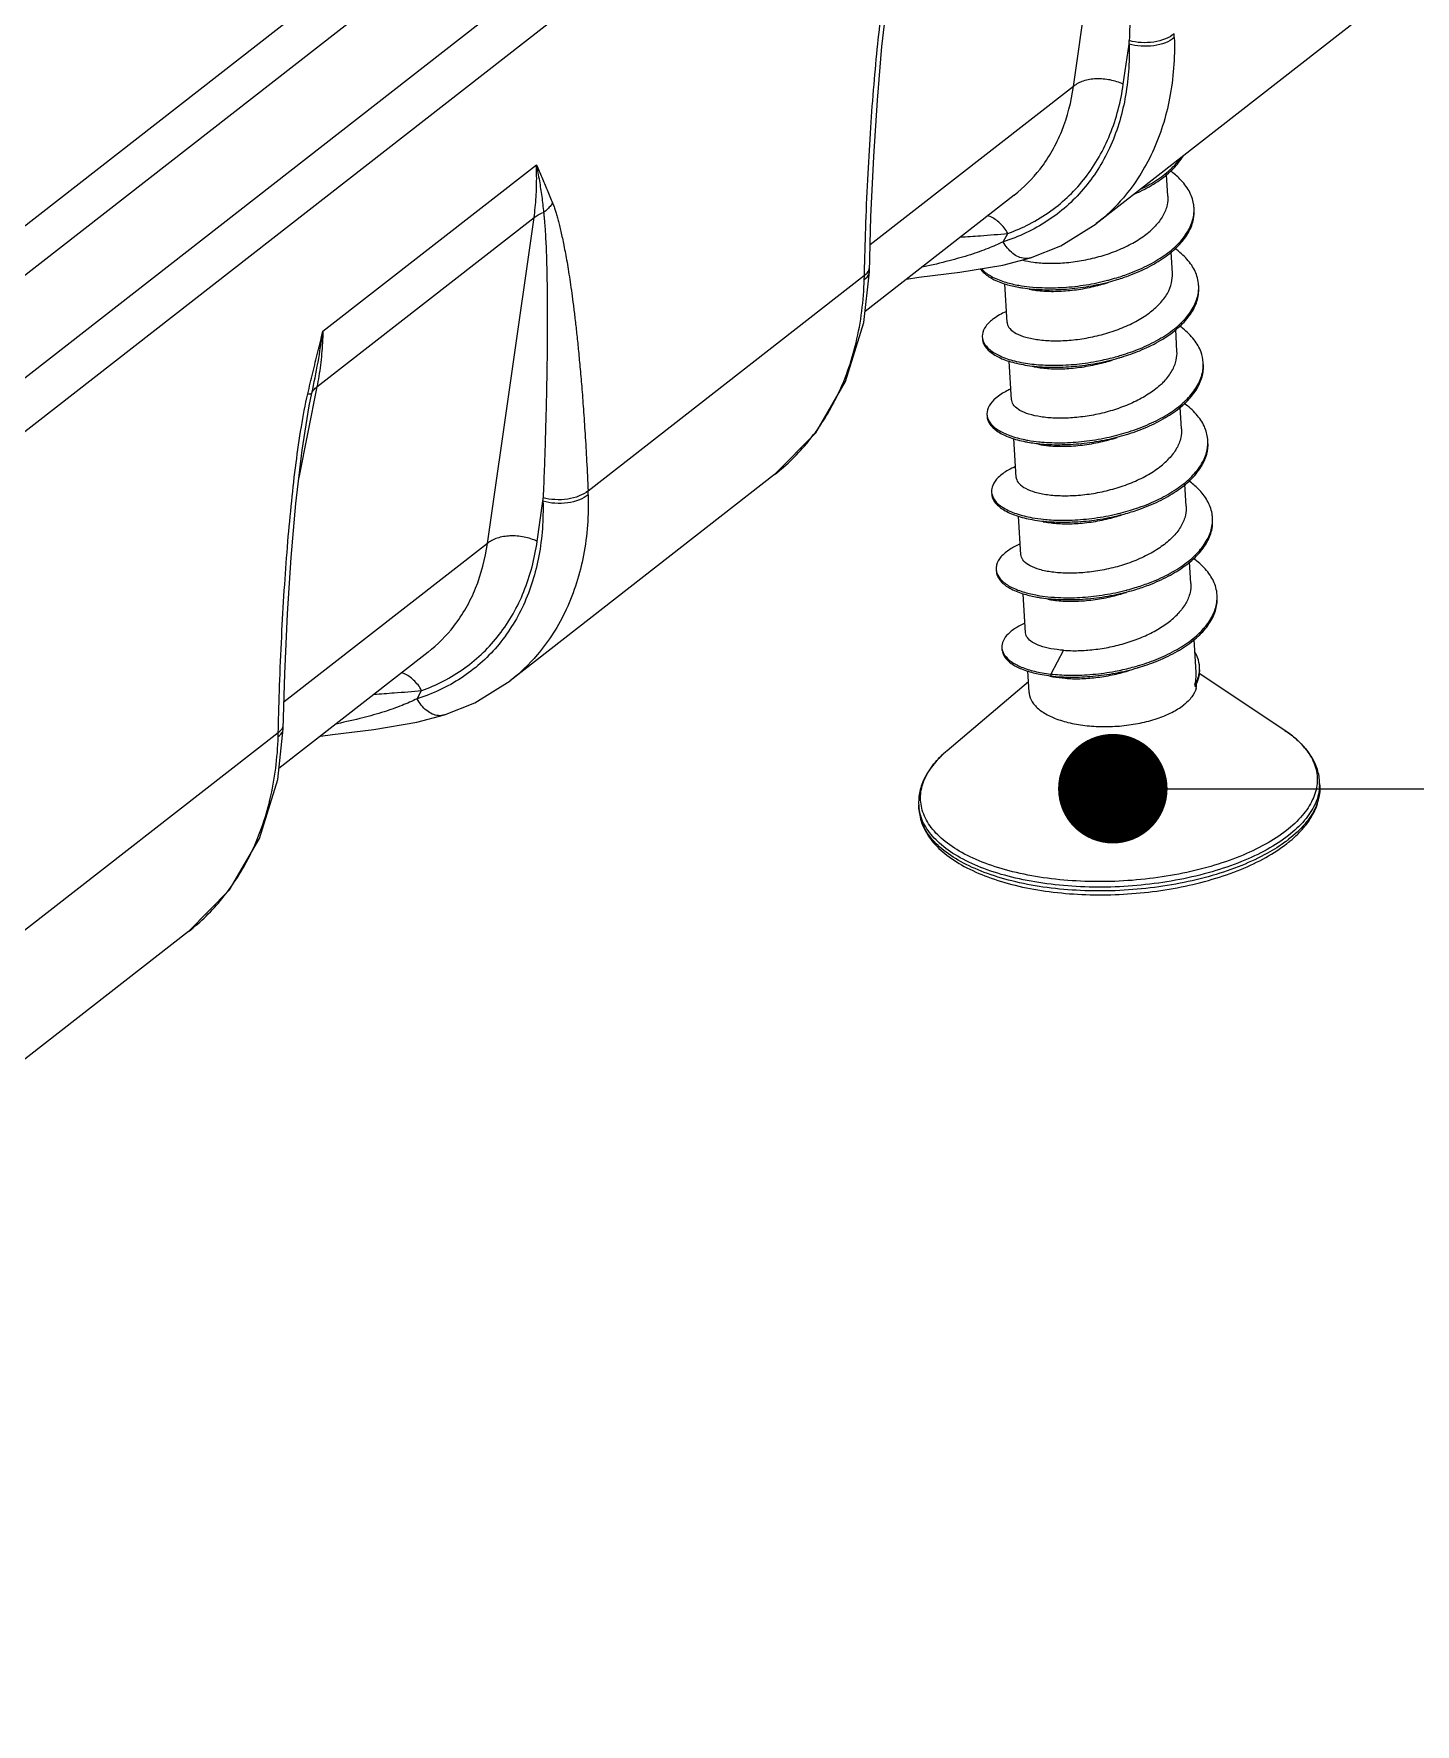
# Model space of a CAD drawing. Header units: millimetres. Extents: x 3537 to 3861, y 1181 to 1410.
# Drawn here: x 3722.85 to 3734.21, y 1187.28 to 1201.17 of the extents above; entities that cross this region are included whole.
import ezdxf

# ---------------------------------------------------------------- set-up
doc = ezdxf.new("R2010")
doc.units = ezdxf.units.MM
for name, color, linetype in [('02___PRT_ALL_AXES', 7, 'Continuous'), ('06___PRT_ALL_SURFS', 7, 'Continuous'), ('3_ALL_AXES', 7, 'Continuous')]:
    doc.layers.add(name, color=color, linetype=linetype)
doc.layers.add('from', color=7, linetype='Continuous', lineweight=13)
doc.styles.add('ROMAND', font='romand.shx', dxfattribs={"width": 0.75, "bigfont": 'gbcbig.shx'})
doc.dimstyles.new('YanXiu', dxfattribs={"dimtxt": 2.5, "dimasz": 2.2, "dimexe": 1, "dimexo": 0, "dimgap": 0.66, "dimtad": 0, "dimzin": 9, "dimdsep": 46, "dimtxsty": 'ROMAND', "dimblk": 'CLOSEDBLANK', "dimcen": 0, "dimclrd": 3, "dimclre": 3, "dimclrt": 7, "dimazin": 2, "dimtfac": 1, "dimtofl": 0, "dimtmove": 0, "dimatfit": 3, "dimldrblk": 'CLOSEDBLANK', "dimfxl": 1, "dimlwd": 5, "dimlwe": 5, "dimarcsym": 0})

# ---------------------------------------------------------------- blocks, each defined once
blk = doc.blocks.new('_ClosedBlank')
at = {"color": 0, "linetype": 'ByBlock', "lineweight": -2}
for p, q in [((-1, 0.167), (0, 0)), ((-1, 0.167), (-1, -0.167)), ((0, 0), (-1, -0.167))]:
    blk.add_line(p, q, dxfattribs=at)
blk = doc.blocks.new('A$C490E14D8')
at = {"color": 7, "linetype": 'Continuous'}
for p, q in [((66.079, 10.119), (122.933, 54.447)), ((119.445, 53.802), (68.075, 13.749)), ((120.101, 53.638), (68.731, 13.586)), ((107.992, 33.463), (104.37, 30.639)), ((104.74, 32.548), (104.819, 33.099)), ((93.778, 29.167), (96.701, 31.446)), ((103.095, 30.392), (103.158, 30.506)), ((103.47, 30.17), (103.47, 30.17)), ((97.409, 26.981), (101.194, 29.932)), ((101.186, 29.288), (101.263, 29.982)), ((101.194, 29.932), (101.196, 29.984)), ((101.196, 29.984), (101.197, 30.04)), ((93.59, 28.143), (93.626, 28.318)), ((99.964, 27.204), (96.342, 24.38)), ((96.712, 26.289), (96.791, 26.84)), ((103.923, 24.797), (103.746, 24.472)), ((103.623, 24.464), (103.748, 24.445)), ((103.734, 24.443), (103.775, 24.435)), ((103.746, 24.472), (103.748, 24.445)), ((103.775, 24.441), (103.946, 24.413)), ((103.775, 24.435), (103.946, 24.413)), ((105.722, 24.324), (105.724, 24.297)), ((95.067, 24.133), (95.13, 24.247)), ((95.442, 23.911), (95.442, 23.911)), ((89.381, 20.721), (93.166, 23.673)), ((93.158, 23.028), (93.235, 23.723)), ((93.166, 23.673), (93.168, 23.725)), ((93.168, 23.725), (93.169, 23.78)), ((91.936, 20.945), (88.314, 18.121))]:
    blk.add_line(p, q, dxfattribs=at)
for points in [[(101.263, 29.981), (101.284, 30.733), (101.322, 31.558), (101.372, 32.329), (101.435, 33.064), (101.52, 33.797), (101.618, 34.402)], [(103.47, 30.17), (103.886, 30.337), (104.369, 30.639)], [(101.771, 29.881), (101.938, 29.905), (102.503, 29.973), (103.091, 30.071), (103.47, 30.17)], [(99.963, 27.203), (100.528, 27.777), (100.937, 28.477), (101.186, 29.288)], [(93.235, 23.722), (93.256, 24.473), (93.294, 25.298), (93.344, 26.07), (93.407, 26.805), (93.492, 27.538), (93.59, 28.143)], [(95.442, 23.911), (95.858, 24.077), (96.341, 24.38)], [(93.743, 23.622), (93.91, 23.645), (94.475, 23.714), (95.063, 23.812), (95.442, 23.911)], [(91.935, 20.944), (92.5, 21.518), (92.909, 22.218), (93.158, 23.028)]]:
    blk.add_lwpolyline(points, dxfattribs=at)
for centre, radius, start, end in [((98.647, 33.404), 6.18, 357.1783, 357.6103), ((101.627, 33.089), 3.813, 1.4663, 2.267), ((105.2, 30.828), 0.51, 0.3541, 3.3129), ((95.636, 30.039), 5.559, 358.3283, 358.902), ((103.736, 32.917), 3.153, 284.4918, 284.7022), ((103.76, 32.827), 3.06, 284.6917, 286.9084), ((103.674, 31.872), 2.108, 260.0667, 264.0798), ((105.263, 29.766), 0.51, 0.4623, 3.4408), ((82.701, 30.71), 11.184, 347.6505, 352.0676), ((103.728, 30.752), 2.049, 260.0055, 263.3286), ((103.758, 30.997), 2.296, 263.2758, 263.9962), ((103.813, 31.801), 3.097, 284.4787, 286.1706), ((103.833, 31.735), 3.028, 286.1725, 286.9014), ((105.346, 28.706), 0.49, 359.6875, 3.5112), ((104.603, 29.137), 0.957, 313.2844, 316.9417), ((97.856, 29.715), 3.295, 332.2972, 333.6081), ((103.054, 28.039), 0.182, 183.7533, 191.7659), ((104.686, 29.162), 1.31, 310.7523, 311.3817), ((104.709, 29.111), 1.278, 311.3802, 312.202), ((103.911, 30.623), 2.975, 286.9517, 287.683), ((98.168, 29.5), 2.915, 308.0091, 320.7802), ((103.796, 29.722), 2.081, 259.9793, 264.1555), ((103.887, 30.703), 3.058, 284.453, 286.9435), ((105.405, 27.646), 0.494, 0.3178, 3.3413), ((90.619, 27.144), 6.18, 357.1783, 357.6103), ((93.599, 26.83), 3.813, 1.4663, 2.267), ((103.951, 29.639), 3.056, 284.4322, 286.9275), ((103.836, 28.519), 1.937, 259.7878, 259.9162), ((103.862, 28.678), 2.098, 259.9719, 264.1049), ((105.452, 26.584), 0.51, 0.3612, 3.3181), ((103.926, 27.631), 2.112, 260.069, 264.0757), ((103.99, 28.669), 3.15, 284.4916, 284.7939), ((104.013, 28.581), 3.058, 284.7842, 286.9079), ((105.521, 25.522), 0.504, 354.8679, 3.4681), ((104.067, 27.553), 3.093, 284.4772, 286.2642), ((104.086, 27.488), 3.026, 286.2668, 286.9012), ((105.373, 24.55), 0.412, 359.6745, 3.3265), ((103.977, 26.477), 2.018, 260.0253, 263.4289), ((104.011, 26.755), 2.299, 263.3764, 264.1345), ((105.247, 24.591), 0.546, 330.6451, 334.7922), ((105.134, 24.463), 0.604, 346.6887, 350.0365), ((105.242, 24.568), 0.553, 330.6592, 333.1506), ((105.151, 24.46), 0.587, 350.017, 356.5316), ((105.268, 24.555), 0.523, 333.1331, 337.4923), ((105.183, 24.458), 0.555, 356.5226, 3.3599), ((105.272, 24.579), 0.518, 334.8088, 337.0414), ((105.299, 24.568), 0.488, 337.0163, 341.8548), ((105.313, 24.536), 0.475, 337.4454, 344.8495), ((87.608, 23.779), 5.559, 358.3283, 358.902), ((106.839, 22.964), 0.591, 354.9269, 358.5467), ((106.827, 22.964), 0.602, 358.5493, 3.4768), ((102.548, 22.711), 0.611, 183.4735, 188.3139), ((102.552, 22.659), 0.612, 183.4776, 199.0173), ((105.818, 23.732), 1.932, 306.432, 307.937), ((105.854, 23.599), 1.836, 307.9316, 309.6787), ((105.924, 23.513), 1.725, 309.6862, 310.7808), ((89.828, 23.455), 3.295, 332.2972, 333.6081), ((90.14, 23.241), 2.915, 308.0091, 320.7802)]:
    blk.add_arc(centre, radius, start, end, dxfattribs=at)
for points, start_tangent, end_tangent in [([(104.828, 37.052), (104.834, 36.992), (104.84, 36.932), (104.845, 36.868), (104.85, 36.799), (104.854, 36.724), (104.859, 36.641), (104.863, 36.548), (104.866, 36.447), (104.87, 36.335), (104.873, 36.213), (104.875, 36.082), (104.877, 35.941), (104.878, 35.788), (104.879, 35.622), (104.878, 35.442), (104.877, 35.246), (104.875, 35.032), (104.871, 34.794), (104.866, 34.529), (104.858, 34.229), (104.849, 33.898), (104.837, 33.538), (104.821, 33.146)], (0.117935, -0.993021), (-0.041667, -0.999132)), ([(101.197, 30.04), (101.215, 30.652), (101.245, 31.326), (101.282, 31.955), (101.326, 32.544), (101.378, 33.098), (101.438, 33.622), (101.51, 34.114)], (0.023706, 0.999719), (0.162022, 0.986787)), ([(105.439, 33.187), (105.374, 32.357), (105.138, 31.617), (104.741, 30.995), (104.37, 30.64)], (0.025815, -0.999667), (-0.788363, -0.615211)), ([(105.439, 33.187), (105.318, 33.117), (105.158, 33.076), (104.983, 33.07), (104.819, 33.099)], (-0.758122, -0.652112), (-0.954301, 0.298847)), ([(105.437, 33.24), (105.317, 33.17), (105.158, 33.127), (104.984, 33.119), (104.821, 33.146)], (-0.756589, -0.653891), (-0.959517, 0.281651)), ([(104.819, 33.099), (104.763, 32.349), (104.551, 31.675), (104.191, 31.11), (103.699, 30.676), (103.095, 30.392)], (0.02859, -0.999591), (-0.953754, -0.300589)), ([(104.9, 31.049), (104.971, 31.081), (105.211, 31.218), (105.406, 31.374), (105.547, 31.544), (105.56, 31.564)], (0.914059, 0.405581), (0.513988, 0.857797)), ([(104.975, 31.111), (105.21, 31.245), (105.405, 31.401), (105.516, 31.527)], (0.898997, 0.437954), (0.591654, 0.806192)), ([(96.669, 30.722), (96.686, 30.861), (96.697, 31.004), (96.704, 31.148), (96.705, 31.296), (96.701, 31.446)], (0.139001, 0.990292), (-0.044321, 0.999017)), ([(96.701, 31.446), (96.742, 31.227), (96.775, 31.01), (96.8, 30.792)], (0.198367, -0.980128), (0.094933, -0.995484)), ([(96.701, 31.446), (96.775, 31.275), (96.849, 31.101), (96.923, 30.923)], (0.399069, -0.916921), (0.371144, -0.928575)), ([(105.709, 30.858), (105.703, 30.913), (105.64, 31.087), (105.516, 31.25), (105.386, 31.36)], (-0.057845, 0.998326), (-0.809762, 0.586758)), ([(96.669, 30.722), (96.728, 30.762), (96.8, 30.792)], (0.764663, 0.64443), (0.948049, 0.318123)), ([(96.8, 30.792), (96.806, 30.733), (96.812, 30.672), (96.817, 30.608), (96.822, 30.54), (96.826, 30.465), (96.831, 30.381), (96.835, 30.289), (96.839, 30.187), (96.842, 30.075), (96.845, 29.954), (96.847, 29.823), (96.849, 29.682), (96.85, 29.529), (96.851, 29.363), (96.85, 29.183), (96.849, 28.987), (96.847, 28.772), (96.843, 28.535), (96.838, 28.269), (96.83, 27.97), (96.821, 27.638), (96.809, 27.278), (96.793, 26.887)], (0.117935, -0.993021), (-0.041667, -0.999132)), ([(96.923, 30.923), (96.888, 30.876), (96.847, 30.832), (96.8, 30.792)], (-0.534495, -0.845172), (-0.802882, -0.596139)), ([(96.923, 30.923), (96.943, 30.868), (96.962, 30.811), (96.981, 30.751), (96.999, 30.685), (97.018, 30.613), (97.037, 30.532), (97.057, 30.442), (97.078, 30.343), (97.099, 30.232), (97.121, 30.112), (97.142, 29.982), (97.164, 29.841), (97.186, 29.688), (97.208, 29.521), (97.23, 29.339), (97.253, 29.14), (97.275, 28.923), (97.298, 28.681), (97.322, 28.409), (97.345, 28.101), (97.368, 27.76), (97.39, 27.387), (97.409, 26.981)], (0.371215, -0.928547), (0.042245, -0.999107)), ([(104.65, 29.899), (104.83, 29.96), (105.097, 30.08), (105.327, 30.222), (105.509, 30.382), (105.635, 30.554), (105.701, 30.734), (105.71, 30.832)], (0.956717, 0.29102), (-0.006232, 0.999981)), ([(104.658, 29.874), (104.831, 29.934), (105.099, 30.053), (105.328, 30.195), (105.51, 30.355), (105.637, 30.528), (105.703, 30.707), (105.711, 30.831)], (0.956069, 0.293142), (-0.057845, 0.998326)), ([(105.349, 31.016), (105.34, 30.897), (105.282, 30.747), (105.177, 30.606)], (0.058305, -0.998299), (-0.682272, -0.731099)), ([(103.51, 30.112), (103.711, 30.097), (103.934, 30.104), (104.169, 30.134), (104.407, 30.188), (104.636, 30.264), (104.847, 30.361), (105.03, 30.476), (105.177, 30.606)], (0.990918, -0.134464), (0.682272, 0.731099)), ([(103.095, 30.392), (102.889, 30.301), (102.645, 30.214), (102.353, 30.131), (102.004, 30.05), (101.982, 30.046)], (-0.899692, -0.436525), (-0.977856, -0.20928)), ([(103.47, 30.171), (103.388, 30.162), (103.228, 30.23), (103.095, 30.392)], (-0.956047, -0.293214), (-0.478231, 0.878234)), ([(103.363, 30.141), (103.51, 30.112)], (0.966758, -0.255692), (0.990918, -0.134464)), ([(105.772, 29.797), (105.756, 29.897), (105.677, 30.069), (105.538, 30.227), (105.447, 30.301)], (-0.05999, 0.998199), (-0.81118, 0.584797)), ([(100.807, 28.25), (101.08, 29.009), (101.193, 29.877)], (0.444519, 0.895769), (0.029782, 0.999556)), ([(101.193, 29.877), (101.256, 29.95), (101.261, 29.982)], (0.819529, 0.573037), (0.013621, 0.999907)), ([(101.194, 29.932), (101.257, 30.004)], (0.821067, 0.570832), (0.329987, 0.943985)), ([(101.257, 30.004), (101.263, 30.038)], (0.329987, 0.943985), (0.006375, 0.99998)), ([(102.785, 30.017), (102.823, 29.973), (102.95, 29.882), (103.133, 29.81), (103.304, 29.77)], (0.566467, -0.824084), (0.984155, -0.177312)), ([(102.802, 30.02), (102.821, 29.999), (102.949, 29.909), (103.131, 29.837), (103.31, 29.795)], (0.646295, -0.763087), (0.984837, -0.173483)), ([(103.304, 29.77), (103.363, 29.76), (103.631, 29.736), (103.924, 29.741), (104.231, 29.776), (104.538, 29.84), (104.658, 29.874)], (0.984155, -0.177312), (0.956069, 0.293142)), ([(103.456, 29.775), (103.629, 29.763), (103.923, 29.767), (104.23, 29.802), (104.525, 29.864)], (0.994546, -0.104296), (0.968183, 0.250241)), ([(105.24, 29.545), (105.344, 29.684), (105.401, 29.829), (105.412, 29.955)], (0.682272, 0.731099), (-0.058143, 0.998308)), ([(103.453, 29.742), (103.528, 29.729), (103.727, 29.713), (103.95, 29.72), (104.186, 29.749), (104.422, 29.802), (104.531, 29.834)], (0.981027, -0.193869), (0.951042, 0.309062)), ([(104.713, 28.838), (104.964, 28.927), (105.223, 29.053), (105.441, 29.2), (105.61, 29.363), (105.721, 29.538), (105.771, 29.718), (105.773, 29.77)], (0.9568, 0.290748), (-0.008036, 0.999968)), ([(104.721, 28.813), (104.965, 28.9), (105.224, 29.026), (105.443, 29.173), (105.611, 29.337), (105.723, 29.512), (105.772, 29.692), (105.774, 29.77)], (0.956085, 0.293088), (-0.05999, 0.998199)), ([(103.139, 29.437), (103.13, 29.433), (102.964, 29.338), (102.856, 29.232), (102.81, 29.122), (102.809, 29.088)], (-0.912391, -0.409319), (0.069493, -0.997582)), ([(103.148, 29.288), (103.149, 29.275), (103.187, 29.202), (103.273, 29.137), (103.404, 29.086), (103.574, 29.051), (103.774, 29.036), (103.997, 29.043), (104.232, 29.073), (104.47, 29.127), (104.699, 29.203), (104.91, 29.3), (105.093, 29.415), (105.24, 29.545)], (0.043804, -0.99904), (0.682272, 0.731099)), ([(105.835, 28.736), (105.805, 28.881), (105.711, 29.049), (105.557, 29.204), (105.51, 29.24)], (-0.061086, 0.998133), (-0.810882, 0.58521)), ([(93.57, 28.309), (93.639, 28.598), (93.708, 28.883), (93.778, 29.167)], (0.227461, 0.973787), (0.239737, 0.970838)), ([(93.778, 29.167), (93.772, 29.01), (93.76, 28.855), (93.744, 28.702), (93.722, 28.552), (93.695, 28.403)], (-0.023311, -0.999728), (-0.197234, -0.980356)), ([(102.809, 29.088), (102.829, 29.014)], (0.069493, -0.997582), (0.424358, -0.905495)), ([(102.811, 29.062), (102.83, 28.987), (102.913, 28.887), (103.055, 28.801), (103.25, 28.734), (103.367, 28.709)], (0.069493, -0.997582), (0.984061, -0.177832)), ([(102.829, 29.014), (102.911, 28.914), (103.053, 28.828), (103.249, 28.76), (103.372, 28.734)], (0.424358, -0.905495), (0.984659, -0.174491)), ([(103.367, 28.709), (103.491, 28.69), (103.767, 28.673), (104.065, 28.686), (104.373, 28.728), (104.677, 28.8), (104.721, 28.813)], (0.984061, -0.177832), (0.956085, 0.293088)), ([(103.516, 28.681), (103.601, 28.667), (103.8, 28.652), (104.024, 28.659), (104.263, 28.691), (104.501, 28.745), (104.595, 28.773)], (0.980989, -0.194065), (0.951051, 0.309035)), ([(103.518, 28.714), (103.765, 28.7), (104.063, 28.712), (104.371, 28.755), (104.588, 28.803)], (0.994512, -0.104618), (0.968227, 0.250074)), ([(105.303, 28.484), (105.407, 28.624), (105.465, 28.771), (105.475, 28.894)], (0.682272, 0.731099), (-0.057961, 0.998319)), ([(105.567, 28.165), (105.708, 28.319), (105.804, 28.496), (105.838, 28.676), (105.837, 28.709)], (0.740753, 0.671778), (-0.061086, 0.998133)), ([(105.552, 28.179), (105.707, 28.346), (105.803, 28.523), (105.836, 28.703)], (0.750312, 0.661084), (0.005618, 0.999984)), ([(93.482, 27.855), (93.57, 28.309)], (0.162022, 0.986787), (0.229449, 0.973321)), ([(93.57, 28.309), (93.597, 28.31), (93.616, 28.313), (93.626, 28.318)], (0.999952, -0.009764), (0.674483, 0.738291)), ([(93.626, 28.318), (93.652, 28.364), (93.695, 28.403)], (0.337326, 0.941388), (0.813458, 0.581623)), ([(103.201, 28.376), (103.145, 28.349), (102.994, 28.251), (102.901, 28.143), (102.872, 28.033), (102.872, 28.027)], (-0.911884, -0.410448), (0.064088, -0.997944)), ([(105.26, 28.441), (105.104, 28.318), (104.916, 28.21), (104.704, 28.12), (104.477, 28.051), (104.244, 28.004), (104.016, 27.979), (103.801, 27.976), (103.609, 27.994), (103.448, 28.031), (103.325, 28.083), (103.245, 28.147), (103.212, 28.219), (103.211, 28.226)], (-0.727531, -0.686075), (-0.048422, 0.998827)), ([(100.426, 27.657), (100.773, 28.183)], (0.632502, 0.774559), (0.464907, 0.88536)), ([(104.784, 27.752), (104.816, 27.762), (105.097, 27.869), (105.347, 28.001), (105.554, 28.152)], (0.956041, 0.293232), (0.750312, 0.661084)), ([(104.814, 27.789), (105.096, 27.896), (105.345, 28.027), (105.541, 28.169)], (0.952748, 0.303762), (0.757529, 0.652802)), ([(105.898, 27.675), (105.897, 27.687), (105.85, 27.863), (105.74, 28.029), (105.575, 28.177)], (-0.058401, 0.998293), (-0.809721, 0.586815)), ([(93.169, 23.78), (93.187, 24.392), (93.217, 25.066), (93.254, 25.696), (93.298, 26.285), (93.35, 26.839), (93.41, 27.363), (93.482, 27.855)], (0.023706, 0.999719), (0.162022, 0.986787)), ([(102.874, 28), (102.909, 27.9), (103.006, 27.803), (103.163, 27.721), (103.371, 27.659), (103.43, 27.648)], (0.064088, -0.997944), (0.984029, -0.178007)), ([(102.876, 28.002), (102.907, 27.926), (103.005, 27.829), (103.161, 27.747), (103.369, 27.686), (103.434, 27.673)], (0.202582, -0.979265), (0.984531, -0.175209)), ([(105.538, 27.832), (105.528, 27.71), (105.471, 27.563), (105.366, 27.423)], (0.057961, -0.998319), (-0.682272, -0.731099)), ([(103.43, 27.648), (103.621, 27.622), (103.904, 27.613), (104.206, 27.633), (104.514, 27.683), (104.784, 27.752)], (0.984029, -0.178007), (0.956041, 0.293232)), ([(103.579, 27.619), (103.719, 27.599), (103.938, 27.591), (104.179, 27.608), (104.427, 27.65), (104.658, 27.712)], (0.98084, -0.194816), (0.951028, 0.309104)), ([(103.584, 27.652), (103.62, 27.649), (103.902, 27.639), (104.204, 27.659), (104.513, 27.709), (104.65, 27.741)], (0.994677, -0.103041), (0.968314, 0.249736)), ([(104.84, 26.716), (104.951, 26.752), (105.226, 26.866), (105.465, 27.003), (105.66, 27.159), (105.8, 27.329), (105.881, 27.507), (105.899, 27.649)], (0.956617, 0.291348), (-0.005661, 0.999984)), ([(104.848, 26.691), (104.953, 26.726), (105.227, 26.839), (105.467, 26.976), (105.661, 27.132), (105.802, 27.303), (105.882, 27.481), (105.9, 27.648)], (0.956041, 0.293232), (-0.058401, 0.998293)), ([(103.274, 27.165), (103.275, 27.153), (103.313, 27.08), (103.4, 27.015), (103.53, 26.964), (103.7, 26.929), (103.9, 26.914), (104.123, 26.921), (104.359, 26.951), (104.596, 27.005), (104.825, 27.081), (105.036, 27.178), (105.219, 27.293), (105.366, 27.423)], (0.043804, -0.99904), (0.682272, 0.731099)), ([(103.264, 27.314), (103.165, 27.264), (103.027, 27.163), (102.951, 27.054), (102.935, 26.966)], (-0.912063, -0.41005), (0.048191, -0.998838)), ([(105.961, 26.613), (105.955, 26.672), (105.891, 26.846), (105.766, 27.008), (105.639, 27.116)], (-0.057931, 0.998321), (-0.809912, 0.586552)), ([(97.411, 26.927), (97.346, 26.098), (97.11, 25.357), (96.713, 24.735), (96.342, 24.38)], (0.025815, -0.999667), (-0.788363, -0.615211)), ([(97.411, 26.928), (97.29, 26.858), (97.13, 26.816), (96.955, 26.81), (96.791, 26.84)], (-0.758122, -0.652112), (-0.954301, 0.298847)), ([(97.409, 26.981), (97.289, 26.91), (97.13, 26.868), (96.956, 26.86), (96.793, 26.887)], (-0.756589, -0.653891), (-0.959517, 0.281651)), ([(102.935, 26.966), (102.938, 26.944), (102.939, 26.94)], (0.048191, -0.998838), (0.191512, -0.98149)), ([(102.937, 26.939), (102.939, 26.918), (102.991, 26.813), (103.104, 26.719), (103.274, 26.642), (103.494, 26.586)], (0.048191, -0.998838), (0.98413, -0.177448)), ([(102.939, 26.94), (102.989, 26.839), (103.102, 26.746), (103.273, 26.669), (103.492, 26.613)], (0.191512, -0.98149), (0.984158, -0.177295)), ([(96.791, 26.84), (96.735, 26.089), (96.523, 25.416), (96.163, 24.85), (95.671, 24.417), (95.067, 24.133)], (0.02859, -0.999591), (-0.953754, -0.300589)), ([(103.494, 26.586), (103.754, 26.556), (104.042, 26.554), (104.347, 26.581), (104.655, 26.639), (104.848, 26.691)], (0.98413, -0.177448), (0.956041, 0.293232)), ([(103.643, 26.558), (103.727, 26.545), (103.926, 26.53), (104.15, 26.537), (104.389, 26.568), (104.627, 26.623), (104.721, 26.651)], (0.980991, -0.194052), (0.95105, 0.309036)), ([(103.646, 26.591), (103.752, 26.583), (104.041, 26.58), (104.346, 26.608), (104.654, 26.665), (104.712, 26.68)], (0.994611, -0.103676), (0.968395, 0.249422)), ([(105.601, 26.771), (105.591, 26.649), (105.534, 26.502), (105.429, 26.362)], (0.057961, -0.998319), (-0.682272, -0.731099)), ([(104.903, 25.655), (105.087, 25.717), (105.354, 25.837), (105.583, 25.98), (105.764, 26.14), (105.89, 26.313), (105.954, 26.492), (105.962, 26.587)], (0.956724, 0.290998), (-0.00635, 0.99998)), ([(104.911, 25.63), (105.088, 25.691), (105.355, 25.811), (105.584, 25.953), (105.765, 26.113), (105.891, 26.286), (105.956, 26.466), (105.963, 26.587)], (0.956071, 0.293135), (-0.057931, 0.998321)), ([(103.327, 26.254), (103.187, 26.178), (103.065, 26.075), (103.004, 25.965), (102.999, 25.905)], (-0.912451, -0.409185), (0.056392, -0.998409)), ([(105.429, 26.362), (105.283, 26.233), (105.098, 26.116), (104.884, 26.018), (104.656, 25.942), (104.42, 25.89), (104.185, 25.86), (103.962, 25.853), (103.763, 25.868), (103.593, 25.903), (103.463, 25.954), (103.377, 26.018), (103.339, 26.091), (103.337, 26.104)], (-0.682272, -0.731099), (-0.043454, 0.999055)), ([(106.025, 25.552), (106.008, 25.656), (105.928, 25.827), (105.788, 25.985), (105.699, 26.056)], (-0.060134, 0.99819), (-0.811206, 0.58476)), ([(102.999, 25.905), (103.008, 25.856)], (0.056392, -0.998409), (0.305866, -0.952075)), ([(103, 25.878), (103.01, 25.829), (103.077, 25.727), (103.205, 25.637), (103.389, 25.565), (103.557, 25.525)], (0.056392, -0.998409), (0.98415, -0.177338)), ([(103.008, 25.856), (103.075, 25.753), (103.204, 25.663), (103.387, 25.591), (103.562, 25.551)], (0.305866, -0.952075), (0.984828, -0.173534)), ([(105.665, 25.71), (105.654, 25.587), (105.597, 25.441), (105.492, 25.301)], (0.057961, -0.998319), (-0.682272, -0.731099)), ([(103.557, 25.525), (103.62, 25.515), (103.888, 25.492), (104.182, 25.497), (104.489, 25.532), (104.795, 25.597), (104.911, 25.63)], (0.98415, -0.177338), (0.956071, 0.293135)), ([(103.706, 25.497), (103.785, 25.484), (103.985, 25.469), (104.208, 25.476), (104.443, 25.506), (104.678, 25.559), (104.784, 25.59)], (0.981011, -0.193953), (0.951044, 0.309054)), ([(103.708, 25.53), (103.886, 25.518), (104.18, 25.523), (104.487, 25.559), (104.778, 25.619)], (0.994543, -0.10433), (0.968184, 0.250239)), ([(104.965, 24.593), (105.221, 24.684), (105.479, 24.81), (105.697, 24.958), (105.864, 25.122), (105.975, 25.297), (106.023, 25.477)], (0.956802, 0.29074), (0.0899, 0.995951)), ([(104.974, 24.569), (105.222, 24.658), (105.481, 24.784), (105.698, 24.931), (105.866, 25.095), (105.977, 25.27), (106.025, 25.45), (106.026, 25.526)], (0.956084, 0.293091), (-0.060134, 0.99819)), ([(103.923, 24.797), (104.122, 24.792), (104.337, 24.807), (104.559, 24.843), (104.781, 24.899), (104.993, 24.975), (105.187, 25.069), (105.355, 25.178), (105.492, 25.301)], (0.997172, -0.075152), (0.682272, 0.731099)), ([(103.392, 25.167), (103.281, 25.11), (103.163, 25.02), (103.094, 24.924), (103.077, 24.834)], (-0.914591, -0.40438), (0.053815, -0.998551)), ([(103.923, 24.797), (103.749, 24.819), (103.603, 24.858), (103.493, 24.91), (103.426, 24.97), (103.401, 25.036)], (-0.997172, 0.075152), (-0.059258, 0.998243)), ([(103.077, 24.834), (103.077, 24.825), (103.08, 24.809)], (0.053815, -0.998551), (0.202159, -0.979353)), ([(103.078, 24.807), (103.079, 24.799), (103.116, 24.704), (103.206, 24.617), (103.345, 24.542), (103.528, 24.484), (103.623, 24.464)], (0.053815, -0.998551), (0.984134, -0.177425)), ([(103.08, 24.809), (103.115, 24.73), (103.204, 24.643), (103.343, 24.568), (103.526, 24.51), (103.628, 24.489)], (0.202159, -0.979353), (0.984719, -0.174151)), ([(103.748, 24.445), (104.024, 24.429), (104.322, 24.442), (104.63, 24.485), (104.935, 24.557), (104.974, 24.569)], (0.993322, -0.115374), (0.956084, 0.293091)), ([(103.776, 24.469), (104.022, 24.456), (104.321, 24.468), (104.629, 24.511), (104.84, 24.558)], (0.994762, -0.102221), (0.968231, 0.250057)), ([(105.784, 24.574), (105.782, 24.596), (105.743, 24.733), (105.724, 24.768)], (-0.058132, 0.998309), (-0.492462, 0.870334)), ([(105.763, 24.416), (105.775, 24.458), (105.785, 24.548)], (0.310874, 0.950451), (0.005579, 0.999984)), ([(105.771, 24.412), (105.776, 24.432), (105.786, 24.547)], (0.260061, 0.965592), (-0.058149, 0.998308)), ([(103.946, 24.413), (104.144, 24.408), (104.362, 24.424), (104.588, 24.46), (104.809, 24.517), (104.847, 24.529)], (0.997172, -0.075152), (0.951061, 0.309002)), ([(95.067, 24.133), (94.861, 24.042), (94.617, 23.955), (94.325, 23.872), (93.976, 23.791), (93.954, 23.786)], (-0.899692, -0.436525), (-0.977856, -0.20928)), ([(95.442, 23.912), (95.36, 23.902), (95.2, 23.971), (95.067, 24.133)], (-0.956047, -0.293214), (-0.478231, 0.878234)), ([(92.779, 21.991), (93.052, 22.75), (93.165, 23.617)], (0.444519, 0.895769), (0.029782, 0.999556)), ([(93.165, 23.617), (93.228, 23.691), (93.233, 23.723)], (0.819529, 0.573037), (0.013621, 0.999907)), ([(93.166, 23.673), (93.229, 23.745)], (0.821067, 0.570832), (0.329987, 0.943985)), ([(93.229, 23.745), (93.235, 23.778)], (0.329987, 0.943985), (0.006375, 0.99998)), ([(106.954, 23.698), (107.088, 23.598), (107.112, 23.577)], (0.832674, -0.553764), (0.748231, -0.663438)), ([(107.429, 23.001), (107.391, 23.186), (107.3, 23.367), (107.153, 23.54), (106.954, 23.698)], (-0.059382, 0.998235), (-0.832623, 0.55384)), ([(102.327, 23.423), (102.148, 23.242), (102.023, 23.053), (101.953, 22.863), (101.938, 22.674)], (-0.761091, -0.648646), (0.059382, -0.998235)), ([(106.974, 22.329), (106.686, 22.141), (106.337, 21.975), (105.938, 21.838), (105.501, 21.733), (105.039, 21.663), (104.566, 21.631), (104.096, 21.638), (103.644, 21.683), (103.224, 21.765), (102.847, 21.881), (102.527, 22.028), (102.272, 22.202), (102.09, 22.397), (101.987, 22.607), (101.965, 22.826), (102.026, 23.048), (102.168, 23.265), (102.327, 23.423)], (-0.788621, -0.61488), (0.761314, 0.648383)), ([(107.269, 23.403), (107.373, 23.193), (107.394, 22.973), (107.333, 22.752), (107.192, 22.535), (106.974, 22.329)], (0.575178, -0.818028), (-0.788621, -0.61488)), ([(107.112, 23.577), (107.269, 23.403)], (0.748231, -0.663438), (0.575178, -0.818028)), ([(107.432, 22.949), (107.43, 22.86), (107.369, 22.636), (107.225, 22.417), (107.005, 22.209)], (0.060517, -0.998167), (-0.788621, -0.61488)), ([(107.051, 22.207), (107.188, 22.341), (107.333, 22.542), (107.413, 22.747), (107.432, 22.949)], (0.757167, 0.653221), (-0.059382, 0.998235)), ([(107.427, 22.912), (107.366, 22.688), (107.222, 22.469), (107.002, 22.261)], (-0.08853, -0.996074), (-0.788621, -0.61488)), ([(101.941, 22.622), (101.992, 22.402), (102.119, 22.189), (102.323, 21.992), (102.597, 21.819), (102.929, 21.677), (103.309, 21.567), (103.726, 21.492), (104.17, 21.454), (104.627, 21.452), (105.086, 21.486), (105.534, 21.556), (105.958, 21.661), (106.349, 21.796), (106.693, 21.961), (106.982, 22.151)], (0.059382, -0.998235), (0.788621, 0.61488)), ([(107.002, 22.261), (106.711, 22.07), (106.359, 21.903), (105.955, 21.764), (105.513, 21.658), (105.046, 21.588), (104.568, 21.555), (104.093, 21.562), (103.637, 21.607), (103.212, 21.69), (102.831, 21.807), (102.507, 21.956), (102.25, 22.132), (102.066, 22.329), (101.961, 22.542), (101.944, 22.623)], (-0.788621, -0.61488), (-0.144545, 0.989498)), ([(106.965, 22.178), (106.714, 22.018), (106.362, 21.851), (105.959, 21.712), (105.517, 21.606), (105.049, 21.536), (104.571, 21.503), (104.096, 21.51), (103.64, 21.555), (103.215, 21.638), (102.835, 21.756), (102.511, 21.905), (102.253, 22.08), (102.069, 22.277), (101.974, 22.46)], (-0.804498, -0.593955), (-0.325368, 0.945587)), ([(92.398, 21.398), (92.745, 21.924)], (0.632502, 0.774559), (0.464907, 0.88536))]:
    blk.add_spline(points, degree=3, dxfattribs=dict(at, start_tangent=start_tangent, end_tangent=end_tangent))
at = {"layer": '02___PRT_ALL_AXES', "color": 7, "linetype": 'Continuous'}
blk.add_line((66.988, 10.091), (123.456, 54.118), dxfattribs=at)
at = {"layer": '06___PRT_ALL_SURFS', "color": 7, "linetype": 'Continuous'}
for p, q in [((104.058, 32.52), (104.697, 36.981)), ((104.058, 32.52), (101.273, 30.349)), ((103.247, 31.032), (101.203, 29.438)), ((93.695, 28.403), (96.669, 30.722)), ((96.03, 26.261), (96.669, 30.722)), ((93.695, 28.403), (93.449, 27.164)), ((96.03, 26.261), (93.245, 24.09)), ((95.219, 24.772), (93.175, 23.179))]:
    blk.add_line(p, q, dxfattribs=at)
for centre in [(102.34, 32.802), (94.312, 26.543)]:
    blk.add_arc(centre, 2.438, 289.6094, 297.1455, dxfattribs=at)
for points, start_tangent, end_tangent in [([(103.246, 31.032), (103.6, 31.387), (103.897, 31.908), (104.058, 32.52)], (0.787774, 0.615965), (0.138365, 0.990381)), ([(103.452, 30.633), (103.748, 30.814), (104.221, 31.271), (104.557, 31.859), (104.74, 32.548)], (0.889683, 0.456578), (0.141983, 0.989869)), ([(104.74, 32.548), (104.561, 32.607), (104.368, 32.622), (104.192, 32.592), (104.058, 32.52)], (-0.902971, 0.429701), (-0.764663, -0.64443)), ([(103.158, 30.506), (103.048, 30.648), (102.915, 30.737), (102.878, 30.75)], (-0.496631, 0.867962), (-0.963243, 0.268631)), ([(102.505, 30.455), (102.782, 30.475), (103.158, 30.506)], (0.997221, 0.074496), (0.994552, 0.104239)), ([(95.218, 24.772), (95.572, 25.128), (95.869, 25.648), (96.03, 26.261)], (0.787774, 0.615965), (0.138365, 0.990381)), ([(95.424, 24.374), (95.72, 24.555), (96.193, 25.012), (96.529, 25.6), (96.712, 26.289)], (0.889683, 0.456578), (0.141983, 0.989869)), ([(96.712, 26.289), (96.533, 26.347), (96.34, 26.363), (96.164, 26.332), (96.03, 26.261)], (-0.902971, 0.429701), (-0.764663, -0.64443)), ([(95.13, 24.247), (95.02, 24.389), (94.887, 24.478), (94.85, 24.49)], (-0.496631, 0.867962), (-0.963243, 0.268631)), ([(94.477, 24.195), (94.754, 24.215), (95.13, 24.247)], (0.997221, 0.074496), (0.994552, 0.104239))]:
    blk.add_spline(points, degree=3, dxfattribs=dict(at, start_tangent=start_tangent, end_tangent=end_tangent))
at = {"layer": '3_ALL_AXES', "color": 7, "linetype": 'Continuous'}
for p, q in [((105.349, 31.016), (105.331, 31.314)), ((105.412, 29.955), (105.394, 30.253)), ((103.148, 29.288), (103.116, 29.817)), ((105.475, 28.894), (105.458, 29.188)), ((103.211, 28.226), (103.179, 28.758)), ((105.538, 27.832), (105.521, 28.128)), ((103.274, 27.165), (103.242, 27.697)), ((105.601, 26.771), (105.584, 27.07)), ((103.337, 26.104), (103.306, 26.634)), ((105.665, 25.71), (105.647, 26.009)), ((103.401, 25.036), (103.369, 25.572)), ((105.737, 24.491), (105.71, 24.943)), ((102.327, 23.423), (103.44, 24.371)), ((103.449, 24.221), (103.432, 24.514)), ((106.954, 23.698), (105.78, 24.479)), ((107.432, 22.949), (107.429, 23.001)), ((101.941, 22.622), (101.938, 22.674))]:
    blk.add_line(p, q, dxfattribs=at)
blk.add_arc((105.48, 24.342), 0.265, 346.3013, 1.63, dxfattribs=at)
for points, start_tangent, end_tangent in [([(103.449, 24.221), (103.455, 24.178), (103.511, 24.064), (103.622, 23.961), (103.781, 23.875), (103.982, 23.809), (104.213, 23.767), (104.463, 23.752), (104.72, 23.763), (104.971, 23.801), (105.204, 23.863), (105.405, 23.947), (105.567, 24.048)], (0.055472, -0.99846), (0.788621, 0.61488)), ([(105.738, 24.28), (105.679, 24.16), (105.567, 24.048)], (-0.236868, -0.971542), (-0.788621, -0.61488))]:
    blk.add_spline(points, degree=3, dxfattribs=dict(at, start_tangent=start_tangent, end_tangent=end_tangent))

msp = doc.modelspace()

# ---------------------------------------------------------------- block references
at = {"xscale": 0.6, "yscale": 0.6, "zscale": 0.6}
msp.add_blockref('A$C490E14D8', (3668.963, 1181.222), dxfattribs=at)

# ---------------------------------------------------------------- leaders
at = {"layer": 'from', "color": 4}
msp.add_leader([(3731.721, 1194.963), (3750.197, 1194.963)], dimstyle='YanXiu', override={"dimasz": 0.9, "dimldrblk": 'Dot'}, dxfattribs=at)

doc.saveas('drawing.dxf')
